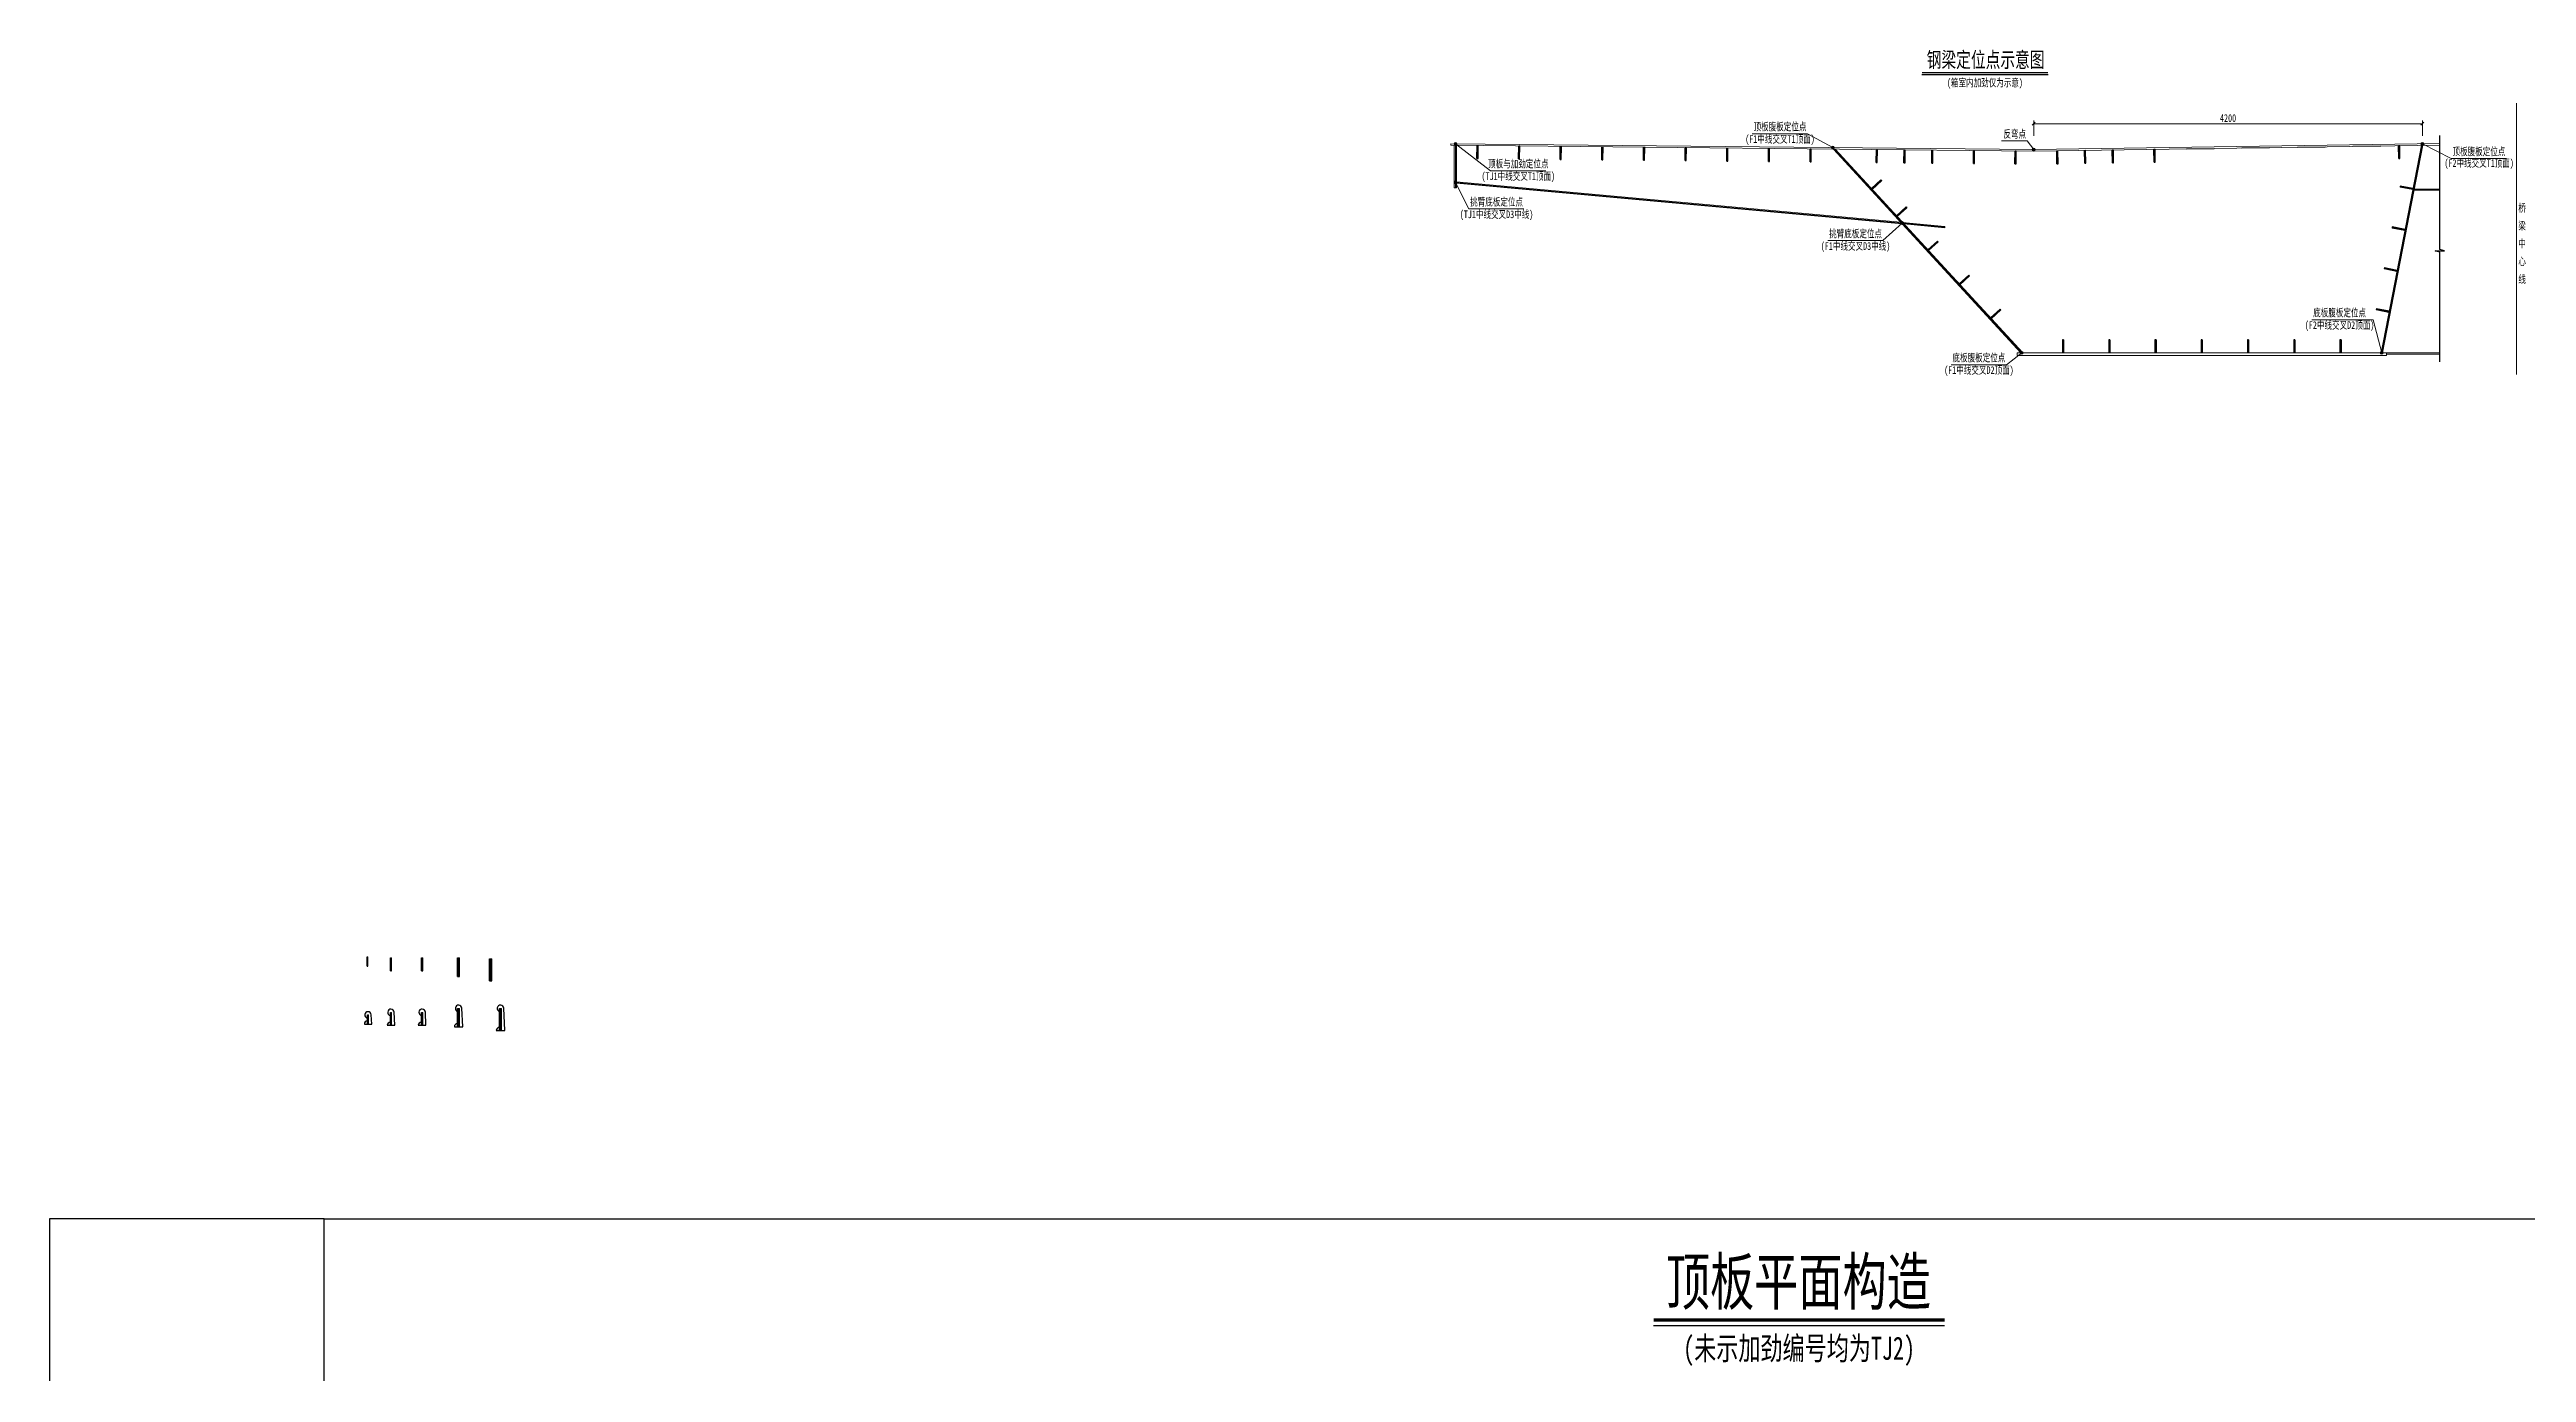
# Model space of a CAD drawing. Header units: millimetres. Extents: x -89049 to 410567, y -307459 to -100425.
# Drawn here: x 44597 to 71366, y -114713 to -100425 of the extents above; entities that cross this region are included whole.
import ezdxf
from ezdxf.enums import TextEntityAlignment as Align

# ---------------------------------------------------------------- set-up
doc = ezdxf.new("R2010")
doc.units = ezdxf.units.MM
doc.linetypes.add('CENTER2', pattern=[28.575, 19.05, -3.175, 3.175, -3.175])
doc.layers.get('Defpoints').update_dxf_attribs({"color": 8})
for name, color, linetype, lineweight in [('中心线', 2, 'CENTER2', 15), ('文字', 7, 'Continuous', 15), ('标注线及字体', 2, 'Continuous', 15), ('细实线', 4, 'Continuous', 15), ('钢板粗线', 1, 'Continuous', 25), ('钢板细线', 6, 'Continuous', 15)]:
    doc.layers.add(name, color=color, linetype=linetype, lineweight=lineweight)
doc.styles.add('111', font='', dxfattribs={"width": 0.7})
doc.styles.add('BM_Dim', font='', dxfattribs={"width": 0.85})
doc.styles.get('111').set_extended_font_data('仿宋_GB2312')
doc.styles.get('BM_Dim').set_extended_font_data('仿宋_GB2312')
doc.dimstyles.new('200', dxfattribs={"dimscale": 0, "dimtxt": 2.5, "dimasz": 1, "dimexe": 1, "dimexo": 1, "dimgap": 0.6, "dimtad": 1, "dimdec": 0, "dimdsep": 46, "dimtxsty": '111', "dimblk": 'OBLIQUE', "dimcen": 0, "dimclrd": 4, "dimclre": 4, "dimclrt": 4, "dimadec": 1, "dimazin": 2, "dimtfac": 1, "dimtdec": 0, "dimtix": 1, "dimtmove": 2, "dimatfit": 3, "dimfxl": 4, "dimfxlon": 1, "dimtolj": 1, "dimlwd": -1, "dimlwe": -1, "dimarcsym": 0})

# ---------------------------------------------------------------- blocks, each defined once
blk = doc.blocks.new('20-200加劲 无过焊孔')
at = {"layer": 'Defpoints'}
blk.add_line((33332, 14240), (33332, 14440), dxfattribs=at)
at = {"layer": '钢板粗线'}
for p, q in [((33322, 14240), (33322, 14440)), ((33322, 14440), (33342, 14440)), ((33322, 14240), (33342, 14240)), ((33342, 14240), (33342, 14440))]:
    blk.add_line(p, q, dxfattribs=at)
blk = doc.blocks.new('20-200加劲 有过焊孔')
at = {"layer": 'Defpoints'}
blk.add_line((32929, 18008), (32929, 18208), dxfattribs=at)
at = {"layer": '钢板粗线'}
for p, q in [((32919, 18008), (32919, 18208)), ((32919, 18208), (32939, 18208)), ((32939, 18008), (32939, 18208)), ((32974, 18008), (32964, 18210)), ((32884, 18008), (32974, 18008))]:
    blk.add_line(p, q, dxfattribs=at)
for centre, start, end in [((32929, 18208), 2.85, 253.3985), ((32919, 18008), 90, 180)]:
    blk.add_arc(centre, 35, start, end, dxfattribs=at)
blk = doc.blocks.new('24-240加劲 有过焊孔')
at = {"layer": 'Defpoints'}
blk.add_line((33382, 17968), (33382, 18208), dxfattribs=at)
at = {"layer": '钢板粗线'}
for p, q in [((33370, 17968), (33370, 18208)), ((33370, 18208), (33394, 18208)), ((33394, 17968), (33394, 18208)), ((33429, 17968), (33417, 18210)), ((33335, 17968), (33429, 17968))]:
    blk.add_line(p, q, dxfattribs=at)
for centre, start, end in [((33382, 18208), 2.8521, 249.949), ((33370, 17968), 90, 180)]:
    blk.add_arc(centre, 35, start, end, dxfattribs=at)
blk = doc.blocks.new('24-240加劲 无过焊孔')
at = {"layer": 'Defpoints'}
blk.add_line((33491, 14200), (33491, 14440), dxfattribs=at)
at = {"layer": '钢板粗线'}
for p, q in [((33479, 14200), (33479, 14440)), ((33479, 14440), (33503, 14440)), ((33479, 14200), (33503, 14200)), ((33503, 14200), (33503, 14440))]:
    blk.add_line(p, q, dxfattribs=at)
blk = doc.blocks.new('12-140加劲 无过焊孔')
at = {"layer": 'Defpoints'}
blk.add_line((38947, 32077), (38947, 32217), dxfattribs=at)
at = {"layer": '钢板粗线', "color": 7}
for p, q in [((38941, 32077), (38941, 32217)), ((38941, 32217), (38953, 32217)), ((38953, 32077), (38953, 32217)), ((38941, 32077), (38953, 32077))]:
    blk.add_line(p, q, dxfattribs=at)
blk = doc.blocks.new('12-140加劲 有过焊孔')
at = {"layer": 'Defpoints'}
blk.add_line((0, 0), (0, 140), dxfattribs=at)
at = {"layer": '钢板粗线', "color": 7}
for p, q in [((-6, 0), (-6, 140)), ((-6, 140), (6, 140)), ((6, 0), (6, 140)), ((41, 0), (35, 141)), ((-41, 0), (41, 0))]:
    blk.add_line(p, q, dxfattribs=at)
for centre, start, end in [((-6, 0), 90, 180), ((0, 140), 2.441, 260.1291)]:
    blk.add_arc(centre, 35, start, end, dxfattribs=at)
blk = doc.blocks.new('14-160加劲 无过焊孔')
at = {"layer": 'Defpoints'}
blk.add_line((38609, 32077), (38609, 32217), dxfattribs=at)
at = {"layer": '钢板粗线', "color": 7}
for p, q in [((38603, 32077), (38603, 32217)), ((38603, 32217), (38615, 32217)), ((38615, 32077), (38615, 32217)), ((38603, 32077), (38615, 32077))]:
    blk.add_line(p, q, dxfattribs=at)
blk = doc.blocks.new('14-160加劲 有过焊孔')
at = {"layer": 'Defpoints'}
blk.add_line((38609, 31489), (38609, 31629), dxfattribs=at)
at = {"layer": '钢板粗线', "color": 7}
for p, q in [((38603, 31489), (38603, 31629)), ((38603, 31629), (38615, 31629)), ((38615, 31489), (38615, 31629)), ((38650, 31489), (38644, 31631)), ((38568, 31489), (38650, 31489))]:
    blk.add_line(p, q, dxfattribs=at)
for centre, start, end in [((38609, 31629), 2.441, 260.1291), ((38603, 31489), 90, 180)]:
    blk.add_arc(centre, 35, start, end, dxfattribs=at)
blk = doc.blocks.new('10-100加劲 无过焊孔')
at = {"layer": 'Defpoints'}
blk.add_line((0, -100), (0, 0), dxfattribs=at)
at = {"layer": '钢板粗线', "color": 7}
for p, q in [((-5, -100), (-5, 0)), ((-5, 0), (5, 0)), ((5, -100), (5, 0)), ((-5, -100), (5, -100))]:
    blk.add_line(p, q, dxfattribs=at)
blk = doc.blocks.new('10-100加劲 有过焊孔')
at = {"layer": 'Defpoints'}
blk.add_line((0, 0), (0, 100), dxfattribs=at)
at = {"layer": '钢板粗线', "color": 7}
for p, q in [((-40, 0), (40, 0)), ((-5, 0), (-5, 100)), ((-5, 100), (5, 100)), ((-5, 0), (5, 0)), ((5, 0), (5, 100)), ((40, 0), (35, 102))]:
    blk.add_line(p, q, dxfattribs=at)
for centre, start, end in [((-5, 0), 90, 180), ((0, 100), 2.8378, 260.1291)]:
    blk.add_arc(centre, 35, start, end, dxfattribs=at)
blk = doc.blocks.new('...')
at = {"layer": '细实线'}
h = blk.add_hatch(color=256, dxfattribs=at)
h.dxf.hatch_style = 1
h.paths.add_polyline_path([(-15, 0, -0.414214), (0, 15), (0, 0)])
h.paths.add_polyline_path([(0, -15), (0, 0), (15, 0, -0.414214)])
for p, q in [((0, 15), (0, -15)), ((-15, 0), (15, 0))]:
    blk.add_line(p, q, dxfattribs=at)
blk.add_circle((0, 0), 15.3, dxfattribs=at)
blk = doc.blocks.new('_Oblique')
at = {"color": 0, "linetype": 'ByBlock', "lineweight": -2}
blk.add_line((-0.5, -0.5), (0.5, 0.5), dxfattribs=at)
blk = doc.blocks.new('*D3075')
at = {"layer": 'Defpoints', "color": 0, "transparency": 16777216}
for p in [(70241, -101225), (70241, -101442), (66041, -101505)]:
    blk.add_point(p, dxfattribs=at)
at = {"layer": '细实线', "color": 4, "transparency": 16777216}
for p, q in [((66041, -101358), (66041, -101192)), ((66041, -101225), (70241, -101225)), ((70241, -101358), (70241, -101192))]:
    blk.add_line(p, q, dxfattribs=at)
at = {"layer": '细实线', "color": 4, "transparency": 16777216, "xscale": 33.33333333333335, "yscale": 33.33333333333335, "zscale": 33.33333333333335, "rotation": 180}
blk.add_blockref('_Oblique', (66041, -101225), dxfattribs=at)
at = {"layer": '细实线', "color": 4, "transparency": 16777216, "xscale": 33.33333333333335, "yscale": 33.33333333333335, "zscale": 33.33333333333335}
blk.add_blockref('_Oblique', (70241, -101225), dxfattribs=at)
at = {"layer": '细实线', "color": 4, "transparency": 16777216, "insert": (68141, -101165), "char_height": 83.3, "attachment_point": 5, "style": '111'}
blk.add_mtext('\\A1;4200', dxfattribs=at)

msp = doc.modelspace()

# ---------------------------------------------------------------- linework, layer by layer
at = {"color": 4}
for p, q in [((64831.7, -100694.2), (66195.6, -100694.2)), ((61932.7, -114204.5), (65077.3, -114204.5))]:
    msp.add_line(p, q, dxfattribs=at)
at = {"color": 6, "const_width": 12}
msp.add_lwpolyline([(64831.9, -100674.2), (66195.4, -100674.2)], dxfattribs=at)
at = {"color": 4}
msp.add_lwpolyline([(70429.6, -103797.2), (70429.6, -102612.3), (70379.6, -102597.3), (70479.6, -102597.3), (70429.6, -102582.3), (70429.6, -102562.3), (70429.6, -101352)], dxfattribs=at)
at = {"color": 6, "const_width": 36, "elevation": 0}
msp.add_lwpolyline([(61932.7, -114144.5), (65077.3, -114144.5)], dxfattribs=at)
at = {"layer": 'Defpoints'}
for p, q in [((70240.9, -101442.3), (69802, -103699.8)), ((59790.9, -101458.7), (59790.9, -101918.7)), ((60029.2, -101601.1), (60030.6, -101461.1)), ((60479.2, -101605.6), (60480.6, -101465.6)), ((60929.2, -101610.1), (60930.6, -101470.1)), ((61379.2, -101614.6), (61380.6, -101474.6)), ((61829.2, -101619.1), (61830.6, -101479.1)), ((62279.2, -101623.6), (62280.6, -101483.6)), ((62729.2, -101628.1), (62730.6, -101488.2)), ((63179.2, -101632.7), (63180.6, -101492.7)), ((63629.2, -101637.2), (63630.6, -101497.2)), ((63870.6, -101483.6), (65912, -103699.8)), ((64344.6, -101644.3), (64346, -101504.3)), ((64644.6, -101647.3), (64646, -101507.3)), ((64944.6, -101650.3), (64946, -101510.3)), ((65394.6, -101654.8), (65396, -101514.8)), ((65844.6, -101659.3), (65846, -101519.4)), ((66298.1, -101657.4), (66296, -101517.4)), ((66598.1, -101652.9), (66596, -101512.9)), ((66898.1, -101648.4), (66896, -101508.4)), ((67348.1, -101641.6), (67346, -101501.6)), ((67691, -101496.6), (67991, -101492.1)), ((68291, -101487.6), (68590.9, -101483.1)), ((68890.9, -101478.6), (69190.9, -101474.1)), ((69490.9, -101469.6), (69790.9, -101465.1)), ((69993, -101602), (69990.9, -101462.1)), ((59790.9, -101858.7), (64621.1, -102298.3)), ((64291.2, -101929.8), (64394.2, -101835)), ((70138.6, -101931.5), (70001.2, -101904.8)), ((70151.3, -101939.7), (70429.6, -101935.5)), ((64562.2, -102224), (64665.2, -102129.2)), ((65079.4, -102342.1), (64631.5, -102299.2)), ((64900.9, -102591.8), (65003.9, -102496.9)), ((70052.8, -102373.3), (69915.3, -102346.6)), ((69966.9, -102815), (69829.5, -102788.3)), ((65239.7, -102959.5), (65342.7, -102864.7)), ((65578.4, -103327.3), (65681.4, -103232.4)), ((69881, -103256.9), (69743.6, -103230.2)), ((66357, -103559.8), (66357, -103699.8)), ((66857, -103559.8), (66857, -103699.8)), ((67357, -103559.8), (67357, -103699.8)), ((67857, -103559.8), (67857, -103699.8)), ((68357, -103559.8), (68357, -103699.8)), ((68857, -103559.8), (68857, -103699.8)), ((69357, -103559.8), (69357, -103699.8))]:
    msp.add_line(p, q, dxfattribs=at)
for points in [[(47566.6, -113054.1), (44596.8, -113054.1), (44596.8, -138634.1), (47566.6, -138634.1)], [(47566.6, -113054.1), (86066.6, -113054.1), (86066.6, -138634.1), (47566.6, -138634.1)]]:
    msp.add_lwpolyline(points, close=True, dxfattribs=at)
at = {"layer": '中心线', "ltscale": 0.3}
msp.add_line((71258.4, -101004.8), (71258.4, -103934.3), dxfattribs=at)
at = {"layer": '细实线'}
for p, q in [((60169.5, -101733.5), (59790.9, -101442.7)), ((62997.7, -101332.9), (63595.3, -101332.9)), ((63595.3, -101332.9), (63870.6, -101483.6)), ((65694, -101412), (65970.9, -101412)), ((65970.9, -101412), (66040.9, -101505.3)), ((70551.6, -101601.1), (70240.9, -101442.3)), ((70551.6, -101601.1), (71149.2, -101601.1)), ((59934.4, -102145.3), (59790.9, -101858.7)), ((60169.5, -101733.5), (60767, -101733.5)), ((59934.4, -102145.3), (60532, -102145.3)), ((63814.1, -102488.2), (64411.6, -102488.2)), ((64411.6, -102488.2), (64620.9, -102298.1)), ((69045.4, -103342.2), (69709.4, -103342.2)), ((69709.4, -103342.2), (69802, -103699.8)), ((65147.8, -103828.4), (65745.3, -103828.4)), ((65745.3, -103828.4), (65912, -103699.8))]:
    msp.add_line(p, q, dxfattribs=at)
at = {"layer": '钢板粗线', "color": 8}
for p, q in [((60023.2, -101601.1), (60024.6, -101461.1)), ((60023.2, -101601.1), (60035.2, -101601.2)), ((60024.6, -101461.1), (60036.6, -101461.2)), ((60035.2, -101601.2), (60036.6, -101461.2)), ((60473.2, -101605.6), (60474.6, -101465.6)), ((60473.2, -101605.6), (60485.2, -101605.7)), ((60474.6, -101465.6), (60486.6, -101465.7)), ((60485.2, -101605.7), (60486.6, -101465.7)), ((60923.2, -101610.1), (60924.6, -101470.1)), ((60923.2, -101610.1), (60935.2, -101610.2)), ((60924.6, -101470.1), (60936.6, -101470.2)), ((60935.2, -101610.2), (60936.6, -101470.2)), ((61373.2, -101614.6), (61374.6, -101474.6)), ((61373.2, -101614.6), (61385.2, -101614.7)), ((61374.6, -101474.6), (61386.6, -101474.7)), ((61385.2, -101614.7), (61386.6, -101474.7)), ((61823.2, -101619.1), (61824.6, -101479.1)), ((61823.2, -101619.1), (61835.2, -101619.2)), ((61824.6, -101479.1), (61836.6, -101479.2)), ((61835.2, -101619.2), (61836.6, -101479.2)), ((62273.2, -101623.6), (62274.6, -101483.6)), ((62273.2, -101623.6), (62285.2, -101623.7)), ((62274.6, -101483.6), (62286.6, -101483.7)), ((62285.2, -101623.7), (62286.6, -101483.7)), ((62723.2, -101628.1), (62724.6, -101488.1)), ((62723.2, -101628.1), (62735.2, -101628.2)), ((62724.6, -101488.1), (62736.6, -101488.2)), ((62735.2, -101628.2), (62736.6, -101488.2)), ((63173.2, -101632.6), (63174.6, -101492.6)), ((63173.2, -101632.6), (63185.2, -101632.7)), ((63174.6, -101492.6), (63186.6, -101492.7)), ((63185.2, -101632.7), (63186.6, -101492.7)), ((63623.2, -101637.1), (63624.6, -101497.1)), ((63623.2, -101637.1), (63635.2, -101637.2)), ((63624.6, -101497.1), (63636.6, -101497.2)), ((63635.2, -101637.2), (63636.6, -101497.2)), ((64338.6, -101644.3), (64340, -101504.3)), ((64338.6, -101644.3), (64350.6, -101644.4)), ((64340, -101504.3), (64352, -101504.4)), ((64350.6, -101644.4), (64352, -101504.4)), ((64638.6, -101647.3), (64640, -101507.3)), ((64638.6, -101647.3), (64650.6, -101647.4)), ((64640, -101507.3), (64652, -101507.4)), ((64650.6, -101647.4), (64652, -101507.4)), ((64938.6, -101650.3), (64940, -101510.3)), ((64938.6, -101650.3), (64950.6, -101650.4)), ((64940, -101510.3), (64952, -101510.4)), ((64950.6, -101650.4), (64952, -101510.4)), ((65388.6, -101654.8), (65390, -101514.8)), ((65388.6, -101654.8), (65400.6, -101654.9)), ((65390, -101514.8), (65402, -101514.9)), ((65400.6, -101654.9), (65402, -101514.9)), ((65838.6, -101659.3), (65840, -101519.3)), ((65838.6, -101659.3), (65850.6, -101659.4)), ((65840, -101519.3), (65852, -101519.4)), ((65850.6, -101659.4), (65852, -101519.4)), ((66290, -101517.5), (66302, -101517.3)), ((66292.1, -101657.5), (66290, -101517.5)), ((66292.1, -101657.5), (66304.1, -101657.3)), ((66304.1, -101657.3), (66302, -101517.3)), ((66590, -101513), (66602, -101512.8)), ((66592.1, -101653), (66590, -101513)), ((66592.1, -101653), (66604.1, -101652.8)), ((66604.1, -101652.8), (66602, -101512.8)), ((66890, -101508.5), (66902, -101508.3)), ((66892.1, -101648.5), (66890, -101508.5)), ((66892.1, -101648.5), (66904.1, -101648.3)), ((66904.1, -101648.3), (66902, -101508.3)), ((67340, -101501.7), (67352, -101501.5)), ((67342.1, -101641.7), (67340, -101501.7)), ((67342.1, -101641.7), (67354.1, -101641.5)), ((67354.1, -101641.5), (67352, -101501.5)), ((69984.9, -101462.1), (69996.9, -101462)), ((69987, -101602.1), (69984.9, -101462.1)), ((69987, -101602.1), (69999, -101601.9)), ((69999, -101601.9), (69996.9, -101462)), ((64263.4, -101899.7), (64319, -101960)), ((64287.1, -101925.4), (64390.1, -101830.6)), ((64295.2, -101934.2), (64398.2, -101839.4)), ((64390.1, -101830.6), (64398.2, -101839.4)), ((70002.3, -101898.9), (70000.1, -101910.7)), ((70137.5, -101937.4), (70000.1, -101910.7)), ((70139.8, -101925.6), (70002.3, -101898.9)), ((64534.4, -102193.9), (64590, -102254.2)), ((64558.1, -102219.6), (64661.1, -102124.8)), ((64566.3, -102228.4), (64669.2, -102133.6)), ((64661.1, -102124.8), (64669.2, -102133.6)), ((64896.9, -102587.4), (64999.8, -102492.5)), ((64905, -102596.2), (65008, -102501.3)), ((64999.8, -102492.5), (65008, -102501.3)), ((69916.5, -102340.7), (69914.2, -102352.4)), ((70051.6, -102379.2), (69914.2, -102352.4)), ((70053.9, -102367.4), (69916.5, -102340.7)), ((64873.2, -102561.6), (64928.7, -102621.9)), ((69830.6, -102782.4), (69828.3, -102794.2)), ((69965.8, -102820.9), (69828.3, -102794.2)), ((69968, -102809.1), (69830.6, -102782.4)), ((65211.9, -102929.4), (65267.5, -102989.7)), ((65235.6, -102955.1), (65338.6, -102860.3)), ((65243.8, -102964), (65346.7, -102869.1)), ((65338.6, -102860.3), (65346.7, -102869.1)), ((65550.7, -103297.1), (65606.2, -103357.5)), ((65574.4, -103322.9), (65677.3, -103228)), ((65582.5, -103331.7), (65685.5, -103236.9)), ((65677.3, -103228), (65685.5, -103236.9)), ((69744.7, -103224.3), (69742.4, -103236.1)), ((69879.9, -103262.8), (69742.4, -103236.1)), ((69882.2, -103251), (69744.7, -103224.3)), ((66351, -103559.8), (66351, -103699.8)), ((66363, -103559.8), (66351, -103559.8)), ((66363, -103559.8), (66363, -103699.8)), ((66851, -103559.8), (66851, -103699.8)), ((66863, -103559.8), (66851, -103559.8)), ((66863, -103559.8), (66863, -103699.8)), ((67351, -103559.8), (67351, -103699.8)), ((67363, -103559.8), (67351, -103559.8)), ((67363, -103559.8), (67363, -103699.8)), ((67851, -103559.8), (67851, -103699.8)), ((67863, -103559.8), (67851, -103559.8)), ((67863, -103559.8), (67863, -103699.8)), ((68351, -103559.8), (68351, -103699.8)), ((68363, -103559.8), (68351, -103559.8)), ((68363, -103559.8), (68363, -103699.8)), ((68851, -103559.8), (68851, -103699.8)), ((68863, -103559.8), (68851, -103559.8)), ((68863, -103559.8), (68863, -103699.8)), ((69351, -103559.8), (69351, -103699.8)), ((69363, -103559.8), (69351, -103559.8)), ((69363, -103559.8), (69363, -103699.8)), ((66363, -103699.8), (66351, -103699.8)), ((66863, -103699.8), (66851, -103699.8)), ((67363, -103699.8), (67351, -103699.8)), ((67863, -103699.8), (67851, -103699.8)), ((68363, -103699.8), (68351, -103699.8)), ((68863, -103699.8), (68851, -103699.8)), ((69363, -103699.8), (69351, -103699.8))]:
    msp.add_line(p, q, dxfattribs=at)
at = {"layer": '钢板细线', "color": 8}
for p, q in [((59740.9, -101458.2), (59740.9, -101442.2)), ((59778.9, -101458.6), (59778.9, -101918.7)), ((59802.9, -101458.8), (59802.9, -101918.7)), ((63875.9, -101499.6), (65902.5, -103699.8)), ((63895.1, -101499.8), (65921.6, -103699.8)), ((70230.6, -101458.5), (69794.9, -103699.8)), ((70244.9, -101458.2), (69809.2, -103699.8)), ((59778.9, -101918.7), (59802.9, -101918.7)), ((59802.9, -101851.8), (64602.6, -102288.6)), ((59802.9, -101867.8), (64618.8, -102306.1)), ((70150.1, -101945.7), (70429.6, -101941.5)), ((70152.5, -101933.7), (70429.6, -101929.5)), ((65080.1, -102335.2), (64624.4, -102291.5)), ((65078.8, -102349.1), (64638.6, -102307)), ((65080.1, -102335.2), (65078.8, -102349.1)), ((69852, -103699.8), (65862, -103699.8)), ((65862, -103699.8), (65862, -103727.8)), ((69852, -103727.8), (65862, -103727.8)), ((69852, -103699.8), (69852, -103727.8)), ((69852, -103699.8), (70429.6, -103699.8)), ((69852, -103715.8), (70429.6, -103715.8))]:
    msp.add_line(p, q, dxfattribs=at)
for points in [[(59740.9, -101442.2), (66040.9, -101505.3), (70429.6, -101439.5)], [(59740.9, -101458.2), (66040.9, -101521.3), (70429.6, -101455.5)]]:
    msp.add_lwpolyline(points, dxfattribs=at)

# ---------------------------------------------------------------- block references
at = {"layer": '细实线'}
for name, p in [('...', (59790.9, -101442.7)), ('...', (70240.9, -101442.3)), ('...', (63870.5, -101483.6)), ('...', (66040.9, -101505.3)), ('...', (59790.9, -101858.7)), ('...', (64620.9, -102298.3)), ('...', (65912, -103699.8)), ('...', (69802, -103699.8)), ('10-100加劲 无过焊孔', (48032.9, -110224.7)), ('14-160加劲 无过焊孔', (9677, -142452.5)), ('12-140加劲 无过焊孔', (9677, -142452.5)), ('10-100加劲 有过焊孔', (48039.2, -110951.4)), ('14-160加劲 有过焊孔', (9677, -142452.5)), ('12-140加劲 有过焊孔', (48623.5, -110963.5))]:
    msp.add_blockref(name, p, dxfattribs=at)
at = {"layer": '钢板粗线'}
for name, p in [('20-200加劲 无过焊孔', (15685.5, -124675.7)), ('24-240加劲 无过焊孔', (15872.5, -124683.7)), ('20-200加劲 有过焊孔', (16088.4, -128988.8)), ('24-240加劲 有过焊孔', (16088.4, -128988.8))]:
    msp.add_blockref(name, p, dxfattribs=at)

# ---------------------------------------------------------------- texts
at = {"layer": '文字', "style": 'BM_Dim', "width": 0.7}
for s, height, p in [('(箱室内加劲仅为示意)', 83.333, (65513.7, -100785.3)), ('(未示加劲编号均为TJ2)', 250, (63505, -114465.3))]:
    msp.add_text(s, height=height, dxfattribs=at).set_placement(p, align=Align.MIDDLE)
for s, height, p in [('(F1中线交叉T1顶面)', 83.333, (63298.8, -101457.7)), ('顶板腹板定位点', 83.33, (63298.8, -101323.8)), ('反弯点', 83.33, (65836, -101403)), ('顶板与加劲定位点', 83.33, (60470.6, -101724.4)), ('(F2中线交叉T1顶面)', 83.333, (70855.1, -101716.9)), ('顶板腹板定位点', 83.33, (70852.8, -101592.1)), ('(TJ1中线交叉T1顶面)', 83.333, (60470.6, -101858.3)), ('(TJ1中线交叉D3中线)', 83.333, (60235.5, -102270.1)), ('挑臂底板定位点', 83.33, (60235.5, -102136.2)), ('桥', 83.3, (71319.2, -102202)), ('(F1中线交叉D3中线)', 83.333, (64115.2, -102613.1)), ('挑臂底板定位点', 83.33, (64115.2, -102479.2)), ('梁', 83.3, (71319.2, -102394.6)), ('中', 83.3, (71319.2, -102587.2)), ('心', 83.3, (71319.2, -102779.8)), ('线', 83.3, (71319.2, -102972.4)), ('底板腹板定位点', 83.33, (69346.5, -103333.1)), ('(F2中线交叉D2顶面)', 83.333, (69346.5, -103467)), ('(F1中线交叉D2顶面)', 83.333, (65448.9, -103953.2)), ('底板腹板定位点', 83.33, (65448.9, -103819.4))]:
    msp.add_text(s, height=height, dxfattribs=at).set_placement(p, align=Align.BOTTOM_CENTER)
at = {"layer": '标注线及字体', "style": '111', "width": 0.7}
for s, height, p in [('钢梁定位点示意图', 166.67, (65521.2, -100530.5)), ('顶板平面构造', 500, (63497.4, -113723.4))]:
    msp.add_text(s, height=height, dxfattribs=at).set_placement(p, align=Align.MIDDLE)

# ---------------------------------------------------------------- dimensions: what is measured, and where the dimension line sits
at = {"layer": '细实线'}
dim = msp.add_linear_dim(base=(70240.9, -101225.1), p1=(66040.9, -101505.3), p2=(70240.9, -101442.3), dimstyle='200', override={"dimscale": 33.333333}, dxfattribs=at)
dim.commit()
dim.dimension.update_dxf_attribs({"geometry": '*D3075', "text_midpoint": (68140.9, -101165.4)})

doc.saveas('drawing.dxf')
